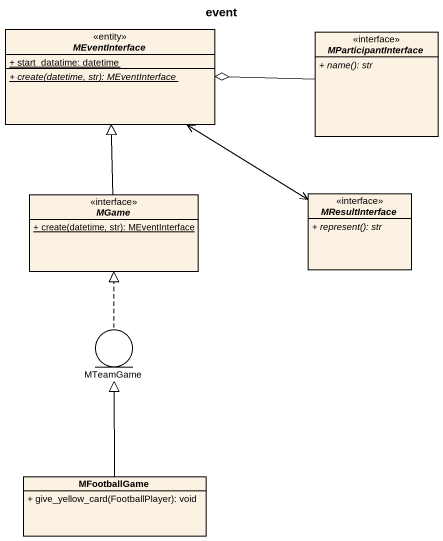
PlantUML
@startuml
title event
allowmixing
hide circle
hide empty members
skinparam classAttributeIconSize 0
interface MEventInterface <<entity>> {
  {static} + start_datatime: datetime
  {static} {abstract} + create(datetime, str): MEventInterface
}
interface MParticipantInterface {
  {abstract} + name(): str
}
interface MGame {
  {static} + create(datetime, str): MEventInterface
}
interface MResultInterface {
  {abstract} + represent(): str
}
entity MTeamGame
class MFootballGame {
  + give_yellow_card(FootballPlayer): void
}
MParticipantInterface -left-o MEventInterface
MGame -up-|> MEventInterface
MResultInterface <-up-> MEventInterface
MTeamGame .up.|> MGame
MFootballGame -up-|> MTeamGame
@enduml
